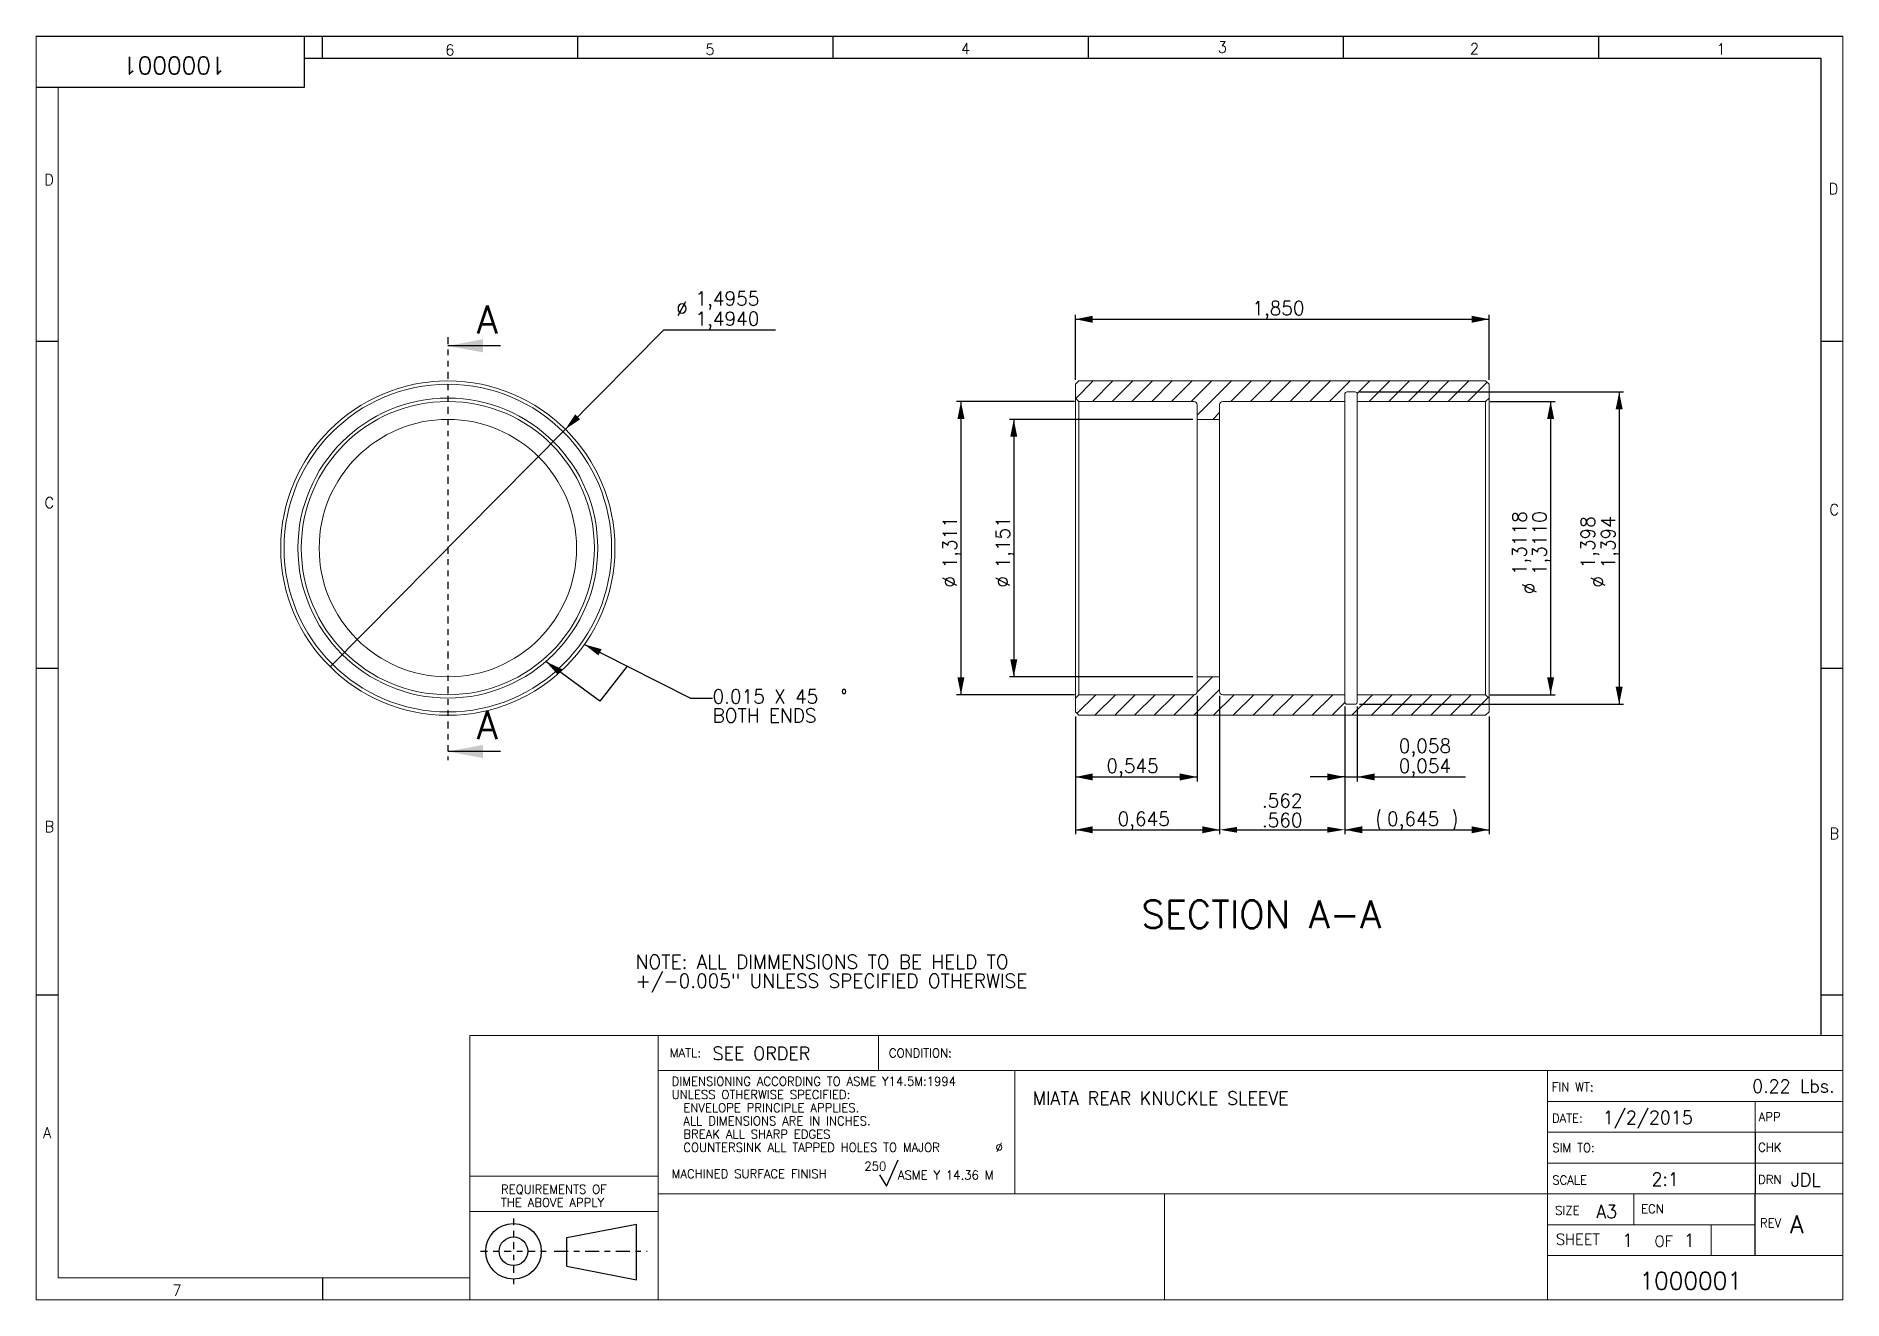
# Paper-space layout 'Layout1' of a CAD drawing. Header units: inches. Extents: x 0.2 to 16.4, y 0.2 to 11.5.
# The model-space entities are those that its viewports show. They can reach past a viewport. Long polylines and large blocks are cut down to what shows.
import ezdxf

# ---------------------------------------------------------------- set-up
doc = ezdxf.new("R2010")
doc.units = ezdxf.units.IN
doc.header["$LTSCALE"] = 0.5
doc.header["$MEASUREMENT"] = 0
doc.header["$PDSIZE"] = -1
for name, pattern in [('CENTER', [0.4, 0.25, -0.05, 0.05, -0.05]), ('CENTERX2', [0.8, 0.5, -0.1, 0.1, -0.1]), ('PHANTOM', [0.5, 0.25, -0.05, 0.05, -0.05, 0.05, -0.05])]:
    doc.linetypes.add(name, pattern=pattern)
doc.layers.add('AM_VIEWS', color=1, linetype='Continuous', lineweight=15, plot=False)
for name, color, linetype in [('FORMAT', 7, 'Continuous'), ('FORMAT_TEXT', 7, 'Continuous'), ('GEOMETRY', 7, 'Continuous'), ('OF_SHEET_(3D)', 7, 'Continuous')]:
    doc.layers.add(name, color=color, linetype=linetype)
doc.styles.add('SLDTEXTSTYLE0', font='ROMANS', dxfattribs={"width": 0.97})
doc.dimstyles.new('SLDDIMSTYLE0', dxfattribs={"dimtxt": 0.0625, "dimasz": 0.077953, "dimexe": 0, "dimexo": 0.0625, "dimgap": 0.015625, "dimtad": 0, "dimtih": 1, "dimtoh": 1, "dimdec": 4, "dimrnd": 1e-09, "dimzin": 12, "dimdsep": 46, "dimlunit": 5, "dimtxsty": 'SLDTEXTSTYLE0', "dimblk1": 'NONE', "dimsah": 1, "dimcen": 0, "dimadec": 0, "dimazin": 0, "dimlim": 1, "dimtp": 0.0005, "dimtm": 0.001, "dimtfac": 1, "dimtdec": 4, "dimtmove": 0, "dimatfit": 3, "dimldrblk": 'NONE', "dimfxl": 0, "dimfrac": 2, "dimtolj": 1, "dimtzin": 12, "dimarcsym": 0})
doc.dimstyles.new('SLDDIMSTYLE1', dxfattribs={"dimtxt": 0.0625, "dimasz": 0.077953, "dimexe": 0, "dimexo": 0.0625, "dimgap": 0.015625, "dimtad": 1, "dimtoh": 1, "dimdec": 3, "dimrnd": 1e-09, "dimzin": 12, "dimdsep": 46, "dimlunit": 5, "dimtxsty": 'SLDTEXTSTYLE0', "dimsah": 1, "dimcen": 0.09, "dimadec": 0, "dimazin": 0, "dimtfac": 1, "dimtofl": 0, "dimtmove": 0, "dimatfit": 3, "dimfxl": 0, "dimfrac": 2, "dimtolj": 1, "dimtzin": 12, "dimarcsym": 0})
doc.dimstyles.new('SLDDIMSTYLE2', dxfattribs={"dimtxt": 0.0625, "dimasz": 0.077953, "dimexe": 0, "dimexo": 0.0625, "dimgap": 0.015625, "dimtad": 1, "dimtoh": 1, "dimdec": 3, "dimrnd": 1e-09, "dimzin": 12, "dimdsep": 46, "dimlunit": 5, "dimtxsty": 'SLDTEXTSTYLE0', "dimsah": 1, "dimcen": 0.09, "dimadec": 0, "dimazin": 0, "dimlim": 1, "dimtp": 0.002, "dimtm": 0.002, "dimtfac": 1, "dimtdec": 3, "dimtofl": 0, "dimtmove": 0, "dimatfit": 3, "dimfxl": 0, "dimfrac": 2, "dimtolj": 1, "dimtzin": 12, "dimarcsym": 0})
doc.dimstyles.new('SLDDIMSTYLE3', dxfattribs={"dimtxt": 0.0625, "dimasz": 0.077953, "dimexe": 0, "dimexo": 0.0625, "dimgap": 0.015625, "dimtad": 1, "dimtoh": 1, "dimdec": 3, "dimrnd": 1e-09, "dimzin": 12, "dimdsep": 46, "dimlunit": 5, "dimtxsty": 'SLDTEXTSTYLE0', "dimsah": 1, "dimcen": 0.09, "dimadec": 0, "dimazin": 0, "dimlim": 1, "dimtp": 0.002, "dimtm": 0.002, "dimtfac": 1, "dimtdec": 3, "dimtofl": 0, "dimtmove": 0, "dimatfit": 3, "dimfxl": 0, "dimfrac": 2, "dimtolj": 1, "dimtzin": 12, "dimarcsym": 0})
doc.dimstyles.new('SLDDIMSTYLE4', dxfattribs={"dimtxt": 0.0625, "dimasz": 0.077953, "dimexe": 0, "dimexo": 0.0625, "dimgap": 0.015625, "dimtad": 1, "dimtoh": 1, "dimdec": 4, "dimrnd": 1e-09, "dimzin": 12, "dimdsep": 46, "dimlunit": 5, "dimtxsty": 'SLDTEXTSTYLE0', "dimsah": 1, "dimcen": 0.09, "dimadec": 0, "dimazin": 0, "dimlim": 1, "dimtp": 0.0008, "dimtfac": 1, "dimtdec": 4, "dimtofl": 0, "dimtmove": 0, "dimatfit": 3, "dimfxl": 0, "dimfrac": 2, "dimtolj": 1, "dimtzin": 12, "dimarcsym": 0})

# ---------------------------------------------------------------- blocks, each defined once
blk = doc.blocks.new('SW_NOTE_0')
at = {"layer": 'GEOMETRY', "color": 0, "char_height": 0.0625, "attachment_point": 1, "style": 'SLDTEXTSTYLE0'}
for s, insert in [('NOTE: ALL DIMMENSIONS TO BE HELD TO', (0, 0.0806)), ('+/-0.005" UNLESS SPECIFIED OTHERWISE', (0, -0.0047))]:
    blk.add_mtext(s, dxfattribs=dict(at, insert=insert))
blk = doc.blocks.new('SW_NOTE_1')
at = {"layer": 'FORMAT', "color": 0, "char_height": 0.03937, "attachment_point": 1, "style": 'SLDTEXTSTYLE0'}
for s, insert in [('REQUIREMENTS OF', (0, 0.0508)), ('THE ABOVE APPLY', (-0.0004, -0.0083))]:
    blk.add_mtext(s, dxfattribs=dict(at, insert=insert))
blk = doc.blocks.new('SW_NOTE_2')
at = {"layer": 'FORMAT', "color": 0, "char_height": 0.03937, "attachment_point": 1, "style": 'SLDTEXTSTYLE0'}
for s, insert in [('DIMENSIONING ACCORDING TO ASME Y14.5M:1994', (0, 0.0508)), ('UNLESS OTHERWISE SPECIFIED:', (0, -0.0083)), ('  ENVELOPE PRINCIPLE APPLIES.', (0, -0.0674)), ('  ALL DIMENSIONS ARE IN INCHES.', (0, -0.1264)), ('  BREAK ALL SHARP EDGES', (0, -0.1855)), ('  COUNTERSINK ALL TAPPED HOLES TO MAJOR ', (0, -0.2445)), ('%%c', (1.4487, -0.2445)), ('MACHINED SURFACE FINISH', (0, -0.3626))]:
    blk.add_mtext(s, dxfattribs=dict(at, insert=insert))
blk = doc.blocks.new('*D4')
at = {"layer": 'GEOMETRY'}
for p, q in [((2.4651, 3.9912), (2.9052, 4.4361)), ((2.9052, 4.4361), (3.4055, 4.4361)), ((1.4138, 2.9283), (2.4651, 3.9912))]:
    blk.add_line(p, q, dxfattribs=at)
blk.add_solid([(2.4651, 3.9912), (2.5311, 4.0356), (2.5088, 4.0577)], dxfattribs=at)
at = {"layer": 'GEOMETRY', "char_height": 0.0625, "attachment_point": 1, "style": 'SLDTEXTSTYLE0'}
for s, insert in [('1,4955', (3.0468, 4.6069)), ('%%c', (2.9611, 4.5618)), ('1,4940', (3.0468, 4.5167))]:
    blk.add_mtext(s, dxfattribs=dict(at, insert=insert))
blk = doc.blocks.new('_NONE')
blk = doc.blocks.new('SW_NOTE_3')
at = {"layer": 'GEOMETRY', "color": 0, "char_height": 0.0625, "attachment_point": 1, "style": 'SLDTEXTSTYLE0'}
for s, insert in [('0.015 X 45', (0, 0.0806)), ('%%d', (0.5718, 0.0806)), ('BOTH ENDS', (0, -0.0047))]:
    blk.add_mtext(s, dxfattribs=dict(at, insert=insert))
blk = doc.blocks.new('*D6')
at = {"layer": 'GEOMETRY'}
for p, q in [((4.7461, 4.212), (4.7461, 4.5025)), ((4.7461, 4.4829), (6.5961, 4.4829)), ((6.5961, 4.212), (6.5961, 4.5025))]:
    blk.add_line(p, q, dxfattribs=at)
for points in [[(4.7461, 4.4829), (4.8241, 4.4671), (4.8241, 4.4986)], [(6.5961, 4.4829), (6.5182, 4.4986), (6.5182, 4.4671)]]:
    blk.add_solid(points, dxfattribs=at)
at = {"layer": 'GEOMETRY', "insert": (5.5372, 4.5634), "char_height": 0.0625, "attachment_point": 1, "style": 'SLDTEXTSTYLE0'}
blk.add_mtext('1,850', dxfattribs=at)
blk = doc.blocks.new('*D7')
at = {"layer": 'GEOMETRY'}
for p, q in [((5.2911, 2.7996), (5.2911, 2.417)), ((4.7461, 2.7076), (4.7461, 2.417)), ((4.7461, 2.4367), (5.2911, 2.4367))]:
    blk.add_line(p, q, dxfattribs=at)
for points in [[(4.7461, 2.4367), (4.8241, 2.4209), (4.8241, 2.4524)], [(5.2911, 2.4367), (5.2132, 2.4524), (5.2132, 2.4209)]]:
    blk.add_solid(points, dxfattribs=at)
at = {"layer": 'GEOMETRY', "insert": (4.8847, 2.5172), "char_height": 0.0625, "attachment_point": 1, "style": 'SLDTEXTSTYLE0'}
blk.add_mtext('0,545', dxfattribs=at)
blk = doc.blocks.new('*D8')
at = {"layer": 'GEOMETRY'}
for p, q in [((5.3911, 2.7996), (5.3911, 2.1808)), ((4.7461, 2.7076), (4.7461, 2.1808)), ((4.7461, 2.2005), (5.3911, 2.2005))]:
    blk.add_line(p, q, dxfattribs=at)
for points in [[(4.7461, 2.2005), (4.8241, 2.1847), (4.8241, 2.2162)], [(5.3911, 2.2005), (5.3132, 2.2162), (5.3132, 2.1847)]]:
    blk.add_solid(points, dxfattribs=at)
at = {"layer": 'GEOMETRY', "insert": (4.9347, 2.281), "char_height": 0.0625, "attachment_point": 1, "style": 'SLDTEXTSTYLE0'}
blk.add_mtext('0,645', dxfattribs=at)
blk = doc.blocks.new('*D9')
at = {"layer": 'Defpoints', "color": 0}
for p in [(5.3911, 2.8193), (5.9511, 2.7718), (5.9511, 2.2005)]:
    blk.add_point(p, dxfattribs=at)
at = {"layer": 'GEOMETRY', "color": 0, "lineweight": -2}
for p, q in [((5.3911, 2.7568), (5.3911, 2.2005)), ((5.9511, 2.7093), (5.9511, 2.2005)), ((5.4691, 2.2005), (5.8732, 2.2005))]:
    blk.add_line(p, q, dxfattribs=at)
at = {"layer": 'GEOMETRY', "color": 0}
for points in [[(5.4691, 2.2135), (5.4691, 2.1875), (5.3911, 2.2005)], [(5.8732, 2.2135), (5.8732, 2.1875), (5.9511, 2.2005)]]:
    blk.add_solid(points, dxfattribs=at)
at = {"layer": 'GEOMETRY', "color": 0, "insert": (5.6711, 2.3619), "char_height": 0.0625, "attachment_point": 2, "style": 'SLDTEXTSTYLE0'}
blk.add_mtext('\\A1;\\S.562^ .560;', dxfattribs=at)
blk = doc.blocks.new('*D10')
at = {"layer": 'GEOMETRY'}
for p, q in [((5.9511, 2.7521), (5.9511, 2.417)), ((6.0071, 2.7521), (6.0071, 2.417)), ((5.9511, 2.4367), (5.7956, 2.4367)), ((5.9511, 2.4367), (6.0071, 2.4367)), ((6.0071, 2.4367), (6.4917, 2.4367))]:
    blk.add_line(p, q, dxfattribs=at)
for points in [[(5.9511, 2.4367), (5.8732, 2.4524), (5.8732, 2.4209)], [(6.0071, 2.4367), (6.0851, 2.4209), (6.0851, 2.4524)]]:
    blk.add_solid(points, dxfattribs=at)
at = {"layer": 'GEOMETRY', "char_height": 0.0625, "attachment_point": 1, "style": 'SLDTEXTSTYLE0'}
for s, insert in [('0,058', (6.1925, 2.6075)), ('0,054', (6.1925, 2.5172))]:
    blk.add_mtext(s, dxfattribs=dict(at, insert=insert))
blk = doc.blocks.new('*D11')
at = {"layer": 'GEOMETRY'}
for p, q in [((5.9511, 2.7521), (5.9511, 2.1808)), ((6.5961, 2.7076), (6.5961, 2.1808)), ((5.9511, 2.2005), (6.5961, 2.2005))]:
    blk.add_line(p, q, dxfattribs=at)
for centre, start, end in [((6.1986, 2.2456), 153.43495, 206.56505), ((6.3486, 2.2456), 333.43495, 26.56505)]:
    blk.add_arc(centre, 0.1009, start, end, dxfattribs=at)
for points in [[(5.9511, 2.2005), (6.0291, 2.1847), (6.0291, 2.2162)], [(6.5961, 2.2005), (6.5182, 2.2162), (6.5182, 2.1847)]]:
    blk.add_solid(points, dxfattribs=at)
at = {"layer": 'GEOMETRY', "insert": (6.1397, 2.281), "char_height": 0.0625, "attachment_point": 1, "style": 'SLDTEXTSTYLE0'}
blk.add_mtext('0,645', dxfattribs=at)
blk = doc.blocks.new('*D12')
at = {"layer": 'GEOMETRY'}
for p, q in [((4.7415, 4.1153), (4.2146, 4.1153)), ((4.2343, 4.1153), (4.2343, 2.8043)), ((4.7415, 2.8043), (4.2146, 2.8043))]:
    blk.add_line(p, q, dxfattribs=at)
for points in [[(4.2343, 4.1153), (4.2186, 4.0373), (4.2501, 4.0373)], [(4.2343, 2.8043), (4.2501, 2.8822), (4.2186, 2.8822)]]:
    blk.add_solid(points, dxfattribs=at)
at = {"layer": 'GEOMETRY', "char_height": 0.0625, "attachment_point": 1, "rotation": 90, "style": 'SLDTEXTSTYLE0'}
for s, insert in [('1,311', (4.1538, 3.3687)), ('%%c', (4.1538, 3.2829))]:
    blk.add_mtext(s, dxfattribs=dict(at, insert=insert))
blk = doc.blocks.new('*D13')
at = {"layer": 'GEOMETRY'}
for p, q in [((5.2715, 4.0353), (4.4509, 4.0353)), ((4.4705, 4.0353), (4.4705, 2.8843)), ((5.2715, 2.8843), (4.4509, 2.8843))]:
    blk.add_line(p, q, dxfattribs=at)
for points in [[(4.4705, 4.0353), (4.4548, 3.9573), (4.4863, 3.9573)], [(4.4705, 2.8843), (4.4863, 2.9622), (4.4548, 2.9622)]]:
    blk.add_solid(points, dxfattribs=at)
at = {"layer": 'GEOMETRY', "char_height": 0.0625, "attachment_point": 1, "rotation": 90, "style": 'SLDTEXTSTYLE0'}
for s, insert in [('1,151', (4.39, 3.3687)), ('%%c', (4.39, 3.2829))]:
    blk.add_mtext(s, dxfattribs=dict(at, insert=insert))
blk = doc.blocks.new('*D14')
at = {"layer": 'GEOMETRY'}
for p, q in [((6.0168, 4.1578), (7.1979, 4.1578)), ((7.1782, 4.1578), (7.1782, 2.7618)), ((6.0168, 2.7618), (7.1979, 2.7618))]:
    blk.add_line(p, q, dxfattribs=at)
for points in [[(7.1782, 4.1578), (7.1625, 4.0798), (7.194, 4.0798)], [(7.1782, 2.7618), (7.194, 2.8397), (7.1625, 2.8397)]]:
    blk.add_solid(points, dxfattribs=at)
at = {"layer": 'GEOMETRY', "char_height": 0.0625, "attachment_point": 1, "rotation": 90, "style": 'SLDTEXTSTYLE0'}
for s, insert in [('1,398', (7.0074, 3.3687)), ('1,394', (7.0976, 3.3687)), ('%%c', (7.0525, 3.2829))]:
    blk.add_mtext(s, dxfattribs=dict(at, insert=insert))
blk = doc.blocks.new('*D15')
at = {"layer": 'GEOMETRY'}
for p, q in [((6.6008, 4.1153), (6.8914, 4.1153)), ((6.8717, 4.1153), (6.8717, 2.8043)), ((6.6008, 2.8043), (6.8914, 2.8043))]:
    blk.add_line(p, q, dxfattribs=at)
for points in [[(6.8717, 4.1153), (6.856, 4.0373), (6.8875, 4.0373)], [(6.8717, 2.8043), (6.8875, 2.8822), (6.856, 2.8822)]]:
    blk.add_solid(points, dxfattribs=at)
at = {"layer": 'GEOMETRY', "char_height": 0.0625, "attachment_point": 1, "rotation": 90, "style": 'SLDTEXTSTYLE0'}
for s, insert in [('1,3118', (6.7009, 3.3389)), ('1,3110', (6.7912, 3.3389)), ('%%c', (6.746, 3.2532))]:
    blk.add_mtext(s, dxfattribs=dict(at, insert=insert))

msp = doc.modelspace()

# ---------------------------------------------------------------- hatches: boundary and pattern name
at = {"linetype": 'Continuous', "lineweight": 0}
h = msp.add_hatch(dxfattribs=at)
h.set_pattern_fill('ANSI31', scale=0.5, style=0)
edge = h.paths.add_edge_path(flags=0)
edge.add_arc((5.27614, 4.10027), 0.015, 0, 90, ccw=False)
edge.add_line((5.29114, 4.10027), (5.29114, 4.03527))
edge.add_line((5.29114, 4.03527), (5.39114, 4.03527))
edge.add_line((5.39114, 4.03527), (5.39114, 4.10027))
edge.add_arc((5.40614, 4.10027), 0.015, 90, 180, ccw=False)
edge.add_line((5.40614, 4.11527), (5.95114, 4.11527))
edge.add_line((5.95114, 4.11527), (5.95114, 4.14777))
edge.add_arc((5.96114, 4.14777), 0.01, 90, 180, ccw=False)
edge.add_line((5.96114, 4.15777), (5.99714, 4.15777))
edge.add_arc((5.99714, 4.14777), 0.01, 0, 90, ccw=False)
edge.add_line((6.00714, 4.14777), (6.00714, 4.11527))
edge.add_line((6.00714, 4.11527), (6.58114, 4.11527))
edge.add_line((6.58114, 4.11527), (6.59614, 4.13027))
edge.add_line((6.59614, 4.13027), (6.59614, 4.19227))
edge.add_line((6.59614, 4.19227), (6.58114, 4.20727))
edge.add_line((6.58114, 4.20727), (4.76114, 4.20727))
edge.add_line((4.76114, 4.20727), (4.74614, 4.19227))
edge.add_line((4.74614, 4.19227), (4.74614, 4.13027))
edge.add_line((4.74614, 4.13027), (4.76114, 4.11527))
edge.add_line((4.76114, 4.11527), (5.27614, 4.11527))
h = msp.add_hatch(dxfattribs=at)
h.set_pattern_fill('ANSI31', scale=0.5, style=0)
edge = h.paths.add_edge_path(flags=0)
edge.add_line((5.39114, 2.88427), (5.29114, 2.88427))
edge.add_line((5.29114, 2.88427), (5.29114, 2.81927))
edge.add_arc((5.27614, 2.81927), 0.015, 270, 360, ccw=False)
edge.add_line((5.27614, 2.80427), (4.76114, 2.80427))
edge.add_line((4.76114, 2.80427), (4.74614, 2.78927))
edge.add_line((4.74614, 2.78927), (4.74614, 2.72727))
edge.add_line((4.74614, 2.72727), (4.76114, 2.71227))
edge.add_line((4.76114, 2.71227), (6.58114, 2.71227))
edge.add_line((6.58114, 2.71227), (6.59614, 2.72727))
edge.add_line((6.59614, 2.72727), (6.59614, 2.78927))
edge.add_line((6.59614, 2.78927), (6.58114, 2.80427))
edge.add_line((6.58114, 2.80427), (6.00714, 2.80427))
edge.add_line((6.00714, 2.80427), (6.00714, 2.77177))
edge.add_arc((5.99714, 2.77177), 0.01, 270, 360, ccw=False)
edge.add_line((5.99714, 2.76177), (5.96114, 2.76177))
edge.add_arc((5.96114, 2.77177), 0.01, 180, 270, ccw=False)
edge.add_line((5.95114, 2.77177), (5.95114, 2.80427))
edge.add_line((5.95114, 2.80427), (5.40614, 2.80427))
edge.add_arc((5.40614, 2.81927), 0.015, 180, 270, ccw=False)
edge.add_line((5.39114, 2.81927), (5.39114, 2.88427))

# ---------------------------------------------------------------- linework, layer by layer
at = {"color": 7, "linetype": 'PHANTOM', "lineweight": 30}
msp.add_line((1.93946, 4.40337), (1.93946, 2.51102), dxfattribs=at)
at = {"color": 7, "linetype": 'Continuous', "lineweight": 30}
for p, q in [((2.17568, 4.364), (1.93946, 4.364)), ((2.17568, 2.55039), (1.93946, 2.55039))]:
    msp.add_line(p, q, dxfattribs=at)
at = {"color": 7, "linetype": 'Continuous', "lineweight": 15}
for p, q in [((4.74614, 4.19227), (4.76114, 4.20727)), ((6.58114, 4.20727), (4.76114, 4.20727)), ((6.58114, 4.20727), (6.59614, 4.19227)), ((4.74614, 4.19227), (4.74614, 4.13027)), ((4.76114, 4.11527), (4.74614, 4.13027)), ((4.74614, 2.78927), (4.74614, 4.13027)), ((5.95114, 4.11527), (5.95114, 4.14777)), ((5.96114, 4.15777), (5.99714, 4.15777)), ((6.00714, 4.14777), (6.00714, 4.11527)), ((6.59614, 4.13027), (6.58114, 4.11527)), ((6.59614, 4.13027), (6.59614, 4.19227)), ((6.59614, 4.13027), (6.59614, 2.78927)), ((4.76114, 4.11527), (4.76114, 2.80427)), ((4.76114, 4.11527), (5.27614, 4.11527)), ((5.29114, 4.10027), (5.29114, 4.03527)), ((5.39114, 4.03527), (5.39114, 4.10027)), ((5.40614, 4.11527), (5.95114, 4.11527)), ((5.95114, 4.11527), (5.95114, 2.80427)), ((6.00714, 4.11527), (6.00714, 2.80427)), ((6.00714, 4.11527), (6.58114, 4.11527)), ((6.58114, 2.80427), (6.58114, 4.11527)), ((5.29114, 4.03527), (5.29114, 2.88427)), ((5.29114, 4.03527), (5.39114, 4.03527)), ((5.39114, 4.03527), (5.39114, 2.88427)), ((5.39114, 2.88427), (5.29114, 2.88427)), ((5.29114, 2.88427), (5.29114, 2.81927)), ((5.39114, 2.81927), (5.39114, 2.88427)), ((4.74614, 2.78927), (4.76114, 2.80427)), ((4.74614, 2.78927), (4.74614, 2.72727)), ((5.27614, 2.80427), (4.76114, 2.80427)), ((5.95114, 2.80427), (5.40614, 2.80427)), ((5.95114, 2.77177), (5.95114, 2.80427)), ((5.99714, 2.76177), (5.96114, 2.76177)), ((6.58114, 2.80427), (6.00714, 2.80427)), ((6.00714, 2.80427), (6.00714, 2.77177)), ((6.58114, 2.80427), (6.59614, 2.78927)), ((6.59614, 2.72727), (6.59614, 2.78927)), ((4.76114, 2.71227), (4.74614, 2.72727)), ((4.76114, 2.71227), (6.58114, 2.71227)), ((6.59614, 2.72727), (6.58114, 2.71227))]:
    msp.add_line(p, q, dxfattribs=at)
for radius in [0.7475, 0.7325, 0.6705, 0.6555, 0.5755]:
    msp.add_circle((1.93946, 3.45977), radius, dxfattribs=at)
for centre, radius, start, end in [((5.96114, 4.14777), 0.01, 90, 180), ((5.99714, 4.14777), 0.01, 0, 90), ((5.27614, 4.10027), 0.015, 0, 90), ((5.40614, 4.10027), 0.015, 90, 180), ((5.27614, 2.81927), 0.015, 270, 0), ((5.40614, 2.81927), 0.015, 180, 270), ((5.96114, 2.77177), 0.01, 180, 270), ((5.99714, 2.77177), 0.01, 270, 0)]:
    msp.add_arc(centre, radius, start, end, dxfattribs=at)
at = {"color": 7, "linetype": 'Continuous', "lineweight": 30}
for points in [[(1.93946, 4.364), (2.09694, 4.33447), (2.09694, 4.39353)], [(1.93946, 2.55039), (2.09694, 2.52087), (2.09694, 2.57992)]]:
    msp.add_solid(points, dxfattribs=at)
at = {"layer": 'AM_VIEWS'}
msp.add_lwpolyline([(0.09779, 0.09868), (8.1785, 0.09868), (8.1785, 5.74829), (0.09779, 5.74829)], close=True, dxfattribs=at)
at = {"layer": 'FORMAT', "linetype": 'Continuous', "lineweight": 0}
for p, q in [((0.09779, 0.09868), (0.09779, 5.74829)), ((0.19622, 0.19711), (0.19622, 5.52026)), ((8.17987, 1.28114), (2.03814, 1.28114)), ((2.03814, 1.28114), (2.03814, 0.10003)), ((2.88066, 1.28114), (2.88066, 0.10003)), ((3.86491, 1.28114), (3.86491, 1.12366)), ((2.88066, 1.12366), (8.17987, 1.12366)), ((4.47517, 1.12366), (4.47517, 0.57248)), ((6.85704, 1.12366), (6.85704, 0.10003)), ((6.85704, 0.98586), (8.17987, 0.98586)), ((7.78617, 0.98586), (7.78617, 0.84807)), ((6.85704, 0.84807), (8.17987, 0.84807)), ((2.03814, 0.65122), (2.88066, 0.65122)), ((6.85704, 0.71027), (8.17987, 0.71027)), ((2.88066, 0.57248), (8.1785, 0.57248)), ((5.14444, 0.57248), (5.14444, 0.10003)), ((7.24336, 0.57248), (7.24336, 0.43468)), ((2.03814, 0.49374), (2.88066, 0.49374)), ((6.85704, 0.43468), (7.78617, 0.43468)), ((7.58932, 0.43468), (7.58932, 0.29688)), ((6.85704, 0.29688), (8.17987, 0.29688)), ((0.19622, 0.19711), (2.03814, 0.19711)), ((0.09779, 0.09868), (8.1785, 0.09868))]:
    msp.add_line(p, q, dxfattribs=at)
at = {"layer": 'FORMAT'}
for p, q in [((0.09779, 5.74829), (8.1785, 5.74829)), ((1.29832, 5.52026), (1.29832, 5.74829)), ((1.37896, 5.64986), (1.37896, 5.74829)), ((2.52069, 5.64986), (2.52069, 5.74829)), ((3.66243, 5.64986), (3.66243, 5.74829)), ((4.80416, 5.64986), (4.80416, 5.74829)), ((5.94589, 5.64986), (5.94589, 5.74829)), ((7.08762, 5.64986), (7.08762, 5.74829)), ((8.1785, 5.74829), (8.1785, 0.09868)), ((1.29832, 5.64986), (8.08008, 5.64986)), ((8.08008, 5.64986), (8.08008, 1.28114)), ((0.09779, 5.52026), (1.29832, 5.52026)), ((0.09779, 4.3851), (0.19622, 4.3851)), ((8.08008, 4.3851), (8.1785, 4.3851)), ((0.09779, 2.92349), (0.19622, 2.92349)), ((8.08008, 2.92349), (8.1785, 2.92349)), ((0.09779, 1.46187), (0.19622, 1.46187)), ((8.08008, 1.46187), (8.1785, 1.46187)), ((7.78617, 0.84807), (7.78617, 0.71027)), ((3.86992, 0.6575), (3.90127, 0.60734)), ((3.90127, 0.60734), (3.95301, 0.72492)), ((7.78617, 0.71027), (7.78617, 0.57248)), ((7.78617, 0.29688), (7.78617, 0.57248)), ((2.47114, 0.37734), (2.78281, 0.43761)), ((2.78281, 0.1891), (2.78281, 0.43761)), ((2.47114, 0.24938), (2.47114, 0.37734)), ((2.47114, 0.24938), (2.78281, 0.1891)), ((1.37896, 0.19711), (1.37896, 0.09868))]:
    msp.add_line(p, q, dxfattribs=at)
at = {"layer": 'FORMAT', "linetype": 'CENTER'}
for p, q in [((2.23287, 0.46336), (2.23287, 0.16867)), ((2.08553, 0.31602), (2.38022, 0.31602))]:
    msp.add_line(p, q, dxfattribs=at)
at = {"layer": 'FORMAT', "linetype": 'CENTERX2'}
msp.add_line((2.41554, 0.31602), (2.83119, 0.31602), dxfattribs=at)
at = {"layer": 'FORMAT'}
for radius in [0.12425, 0.06398]:
    msp.add_circle((2.23287, 0.31602), radius, dxfattribs=at)
at = {"layer": 'GEOMETRY', "color": 7}
for p, q in [((2.55038, 3.02903), (2.74217, 2.93196)), ((2.61904, 2.77479), (2.37792, 2.95249)), ((2.74217, 2.93196), (2.61904, 2.77479)), ((2.74217, 2.93196), (3.02486, 2.7892)), ((3.02486, 2.7892), (3.12328, 2.7892))]:
    msp.add_line(p, q, dxfattribs=at)
for points in [[(2.55038, 3.02903), (2.61282, 2.97978), (2.62704, 3.00788)], [(2.37792, 2.95249), (2.43133, 2.89357), (2.45001, 2.91892)]]:
    msp.add_solid(points, dxfattribs=at)

# ---------------------------------------------------------------- block references
at = {"layer": 'FORMAT'}
for name, p in [('SW_NOTE_2', (2.94029, 1.04472)), ('SW_NOTE_1', (2.17724, 0.56211))]:
    msp.add_blockref(name, p, dxfattribs=at)
at = {"layer": 'GEOMETRY'}
for name, p in [('SW_NOTE_3', (3.12332, 2.74663)), ('SW_NOTE_0', (2.77932, 1.5604))]:
    msp.add_blockref(name, p, dxfattribs=at)

# ---------------------------------------------------------------- texts
at = {"color": 7, "linetype": 'Continuous', "char_height": 0.125, "attachment_point": 1, "style": 'SLDTEXTSTYLE0'}
for insert in [(2.06849, 4.5446), (2.06849, 2.73099)]:
    msp.add_mtext('A', dxfattribs=dict(at, insert=insert))
at = {"layer": 'FORMAT', "attachment_point": 1, "style": 'SLDTEXTSTYLE0'}
for s, insert, char_height in [('6', (1.9281, 5.71128), 0.04921), ('5', (3.09162, 5.71423), 0.04921), ('4', (4.2347, 5.71684), 0.04921), ('3', (5.38274, 5.72389), 0.04921), ('2', (6.51056, 5.71723), 0.04921), ('1', (7.61393, 5.71559), 0.04921), ('D', (0.13465, 5.13127), 0.04921), ('D', (8.11552, 5.09083), 0.04921), ('C', (0.13538, 3.68756), 0.04921), ('C', (8.11863, 3.65655), 0.04921), ('B', (0.1358, 2.23943), 0.04921), ('B', (8.11905, 2.20842), 0.04921), ('MATL:', (2.93183, 1.22293), 0.03937), ('CONDITION:', (3.9119, 1.22223), 0.03937), ('FIN WT:', (6.87687, 1.06998), 0.03937), ('Lbs.', (7.98685, 1.08456), 0.059055), ('DATE:', (6.87753, 0.93071), 0.03937), ('APP', (7.80214, 0.93698), 0.03937), ('A', (0.12899, 0.87122), 0.04921), ('SIM TO:', (6.87895, 0.79902), 0.03937), ('CHK', (7.79966, 0.80054), 0.03937), ('250', (3.80226, 0.71634), 0.03937), ('ASME Y 14.36 M', (3.95261, 0.6765), 0.0393701), ('SCALE', (6.87895, 0.65417), 0.03937), ('DRN', (7.79966, 0.65665), 0.03937), ('SIZE', (6.89196, 0.51822), 0.03937), ('ECN', (7.27657, 0.5255), 0.03937), ('REV', (7.80821, 0.4624), 0.03937), ('SHEET', (6.89544, 0.39429), 0.049213), ('OF', (7.33663, 0.38547), 0.049213), ('7', (0.70756, 0.16591), 0.04921)]:
    msp.add_mtext(s, dxfattribs=dict(at, insert=insert, char_height=char_height))
at = {"layer": 'FORMAT_TEXT', "insert": (0.94508, 5.57803), "char_height": 0.07874, "attachment_point": 1, "rotation": 180, "style": 'SLDTEXTSTYLE0'}
msp.add_mtext('1000001', dxfattribs=at)
at = {"layer": 'FORMAT_TEXT', "attachment_point": 1, "style": 'SLDTEXTSTYLE0'}
for s, insert, char_height in [('SEE ORDER', (3.12347, 1.23043), 0.059055), ('MIATA REAR KNUCKLE SLEEVE', (4.55545, 1.03014), 0.0590551), ('1/2/2015', (7.10495, 0.9441), 0.059055), ('2:1', (7.32274, 0.66816), 0.059055), ('JDL', (7.9468, 0.66526), 0.059055), ('A3', (7.07575, 0.5233), 0.059055), ('A', (7.94348, 0.47605), 0.07874), ('1000001', (7.26917, 0.2232), 0.07874)]:
    msp.add_mtext(s, dxfattribs=dict(at, insert=insert, char_height=char_height))
at = {"layer": 'GEOMETRY', "insert": (5.04188, 1.88496), "char_height": 0.125, "attachment_point": 1, "style": 'SLDTEXTSTYLE0'}
msp.add_mtext('SECTION A-A', dxfattribs=at)
at = {"layer": 'OF_SHEET_(3D)', "attachment_point": 1, "style": 'SLDTEXTSTYLE0'}
for s, insert, char_height in [('0.22', (7.77307, 1.0841), 0.059055), ('1', (7.1918, 0.39464), 0.05906), ('1', (7.46755, 0.39464), 0.05906)]:
    msp.add_mtext(s, dxfattribs=dict(at, insert=insert, char_height=char_height))

# ---------------------------------------------------------------- dimensions: what is measured, and where the dimension line sits
at = {"layer": 'GEOMETRY'}
dim = msp.add_diameter_dim_2p(p1=(1.41379, 2.92833), p2=(2.46513, 3.99121), dimstyle='SLDDIMSTYLE0', dxfattribs=at)
dim.commit()
dim.dimension.update_dxf_attribs({"geometry": '*D4', "text_midpoint": (3.16766, 4.52632), "dimtype": 163})
for base, p1, p2, dimstyle, picture, middle in [((6.59614, 4.48286), (4.74614, 4.19227), (6.59614, 4.19227), 'SLDDIMSTYLE1', '*D6', (5.67114, 4.48286)), ((5.29114, 2.43668), (4.74614, 2.72727), (5.29114, 2.81927), 'SLDDIMSTYLE1', '*D7', (5.01864, 2.43668)), ((5.39114, 2.20046), (4.74614, 2.72727), (5.39114, 2.81927), 'SLDDIMSTYLE1', '*D8', (5.06864, 2.20046)), ((6.00714, 2.43668), (5.95114, 2.77177), (6.00714, 2.77177), 'SLDDIMSTYLE2', '*D10', (6.32647, 2.43668))]:
    dim = msp.add_linear_dim(base=base, p1=p1, p2=p2, dimstyle=dimstyle, dxfattribs=at)
    dim.commit()
    dim.dimension.update_dxf_attribs({"geometry": picture, "text_midpoint": middle, "dimtype": 160})
for base, p1, p2, dimstyle, picture, middle in [((7.17821, 2.76177), (5.99714, 4.15777), (5.99714, 2.76177), 'SLDDIMSTYLE3', '*D14', (7.17821, 3.45977)), ((4.23433, 2.80427), (4.76114, 4.11527), (4.76114, 2.80427), 'SLDDIMSTYLE1', '*D12', (4.23433, 3.45977)), ((6.87173, 2.80427), (6.58114, 4.11527), (6.58114, 2.80427), 'SLDDIMSTYLE4', '*D15', (6.87173, 3.45977)), ((4.47055, 2.88427), (5.29114, 4.03527), (5.29114, 2.88427), 'SLDDIMSTYLE1', '*D13', (4.47055, 3.45977))]:
    dim = msp.add_linear_dim(base=base, p1=p1, p2=p2, angle=90, text='%%c<>', dimstyle=dimstyle, dxfattribs=at)
    dim.commit()
    dim.dimension.update_dxf_attribs({"geometry": picture, "text_midpoint": middle, "dimtype": 160})
dim = msp.add_linear_dim(base=(5.95114, 2.20046), p1=(5.39114, 2.81927), p2=(5.95114, 2.77177), dimstyle='SLDDIMSTYLE2', override={"dimzin": 0, "dimlunit": 2, "dimpost": '', "dimtm": 0, "dimtzin": 4}, dxfattribs=at)
dim.commit()
dim.dimension.update_dxf_attribs({"geometry": '*D9', "text_midpoint": (5.67114, 2.20046), "dimtype": 160})
dim = msp.add_linear_dim(base=(6.59614, 2.20046), p1=(5.95114, 2.77177), p2=(6.59614, 2.72727), text='(<>)', dimstyle='SLDDIMSTYLE1', dxfattribs=at)
dim.commit()
dim.dimension.update_dxf_attribs({"geometry": '*D11', "text_midpoint": (6.27364, 2.20046), "dimtype": 160})

psp = doc.layouts.get("Layout1")

# ---------------------------------------------------------------- viewports
at = {"layer": 'AM_VIEWS', "view_target_point": (4.13815, 2.92349)}
psp.add_viewport(center=(8.273, 5.871), size=(16.161, 11.29921), view_center_point=(0, 0), view_height=5.6496063, dxfattribs=at)

doc.saveas('drawing.dxf')
